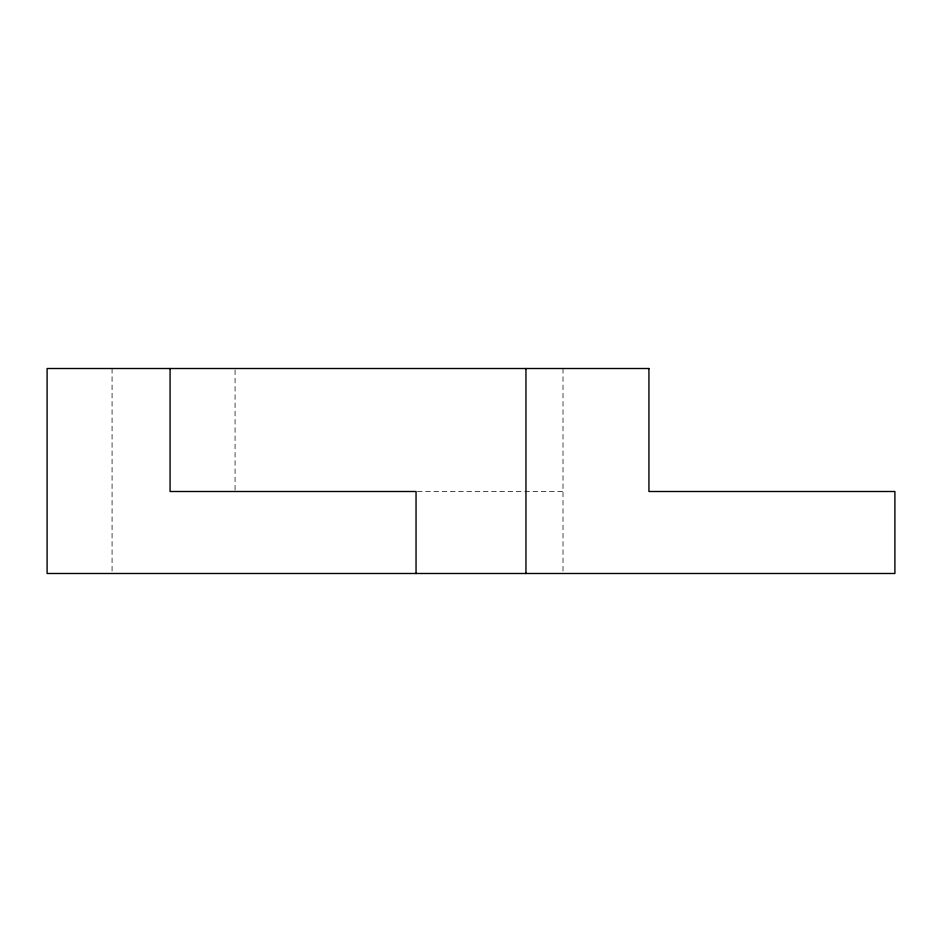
<?xml version="1.0" encoding="UTF-8"?>
<svg xmlns="http://www.w3.org/2000/svg" width="942" height="942" viewBox="0 0 942 942"><rect width="100%" height="100%" fill="white"/><g stroke="black" fill="none" stroke-linecap="round" stroke-linejoin="round"><path stroke-width="0.71" stroke-dasharray="4.71 3.53" d="M417.424 491.5L523.305 491.5M524.776 491.5L563.01 491.5M563.01 368.51L563.01 572.018M235.064 369.982L235.064 491.5M112.074 368.51L112.074 572.018"/><path stroke-width="1.41" d="M525.954 368.51L525.954 573.49M416.046 573.49L416.046 491.5L170.078 491.5L170.078 368.51M648.932 368.51L47.1 368.51L47.1 573.49L894.9 573.49L894.9 491.5L648.932 491.5L648.932 368.51"/></g></svg>
